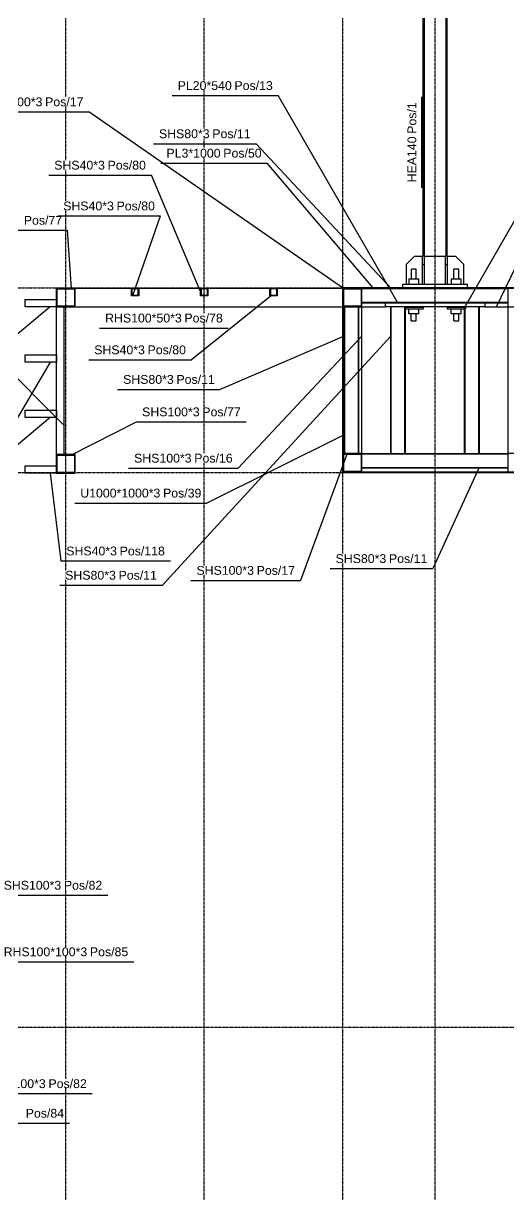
# Model space of a CAD drawing. Header units: millimetres. Extents: x -57554 to 16546, y 2142 to 98430.
# Drawn here: x -44400 to -41771, y 63180 to 69517 of the extents above; entities that cross this region are included whole.
import ezdxf

# ---------------------------------------------------------------- set-up
doc = ezdxf.new("R2010")
doc.units = ezdxf.units.MM
doc.linetypes.add('DXK_LINE_DOT3', pattern=[5.9187, 2.979, -0.9799, 0.9799, -0.9799])
doc.layers.add('S-Z2-A_TEXTUAL_ANNOTATION', color=7, linetype='Continuous')
doc.styles.add('Arial', font='ARIAL.TTF', dxfattribs={"height": 0.2})

msp = doc.modelspace()

# ---------------------------------------------------------------- linework, layer by layer
at = {"color": 1, "linetype": 'DXK_LINE_DOT3'}
for p, q in [((-44169.5, 61587.1), (-44169.5, 74087.1)), ((-43419.5, 61587.1), (-43419.5, 74087.1)), ((-42669.5, 61587.1), (-42669.5, 74087.1)), ((-42169.5, 61587.1), (-42169.5, 74087.1)), ((-52169.5, 68087.1), (-39169.5, 68087.1)), ((-52169.5, 67087.1), (-39169.5, 67087.1)), ((-52169.5, 64087.1), (-39169.5, 64087.1))]:
    msp.add_line(p, q, dxfattribs=at)
at = {"color": 2, "linetype": 'Continuous'}
for p, q in [((-42236, 71587.1), (-42236, 68257.1)), ((-42227.5, 68257.1), (-42227.5, 71587.1)), ((-42111.5, 71587.1), (-42111.5, 68257.1)), ((-42103, 68257.1), (-42103, 71587.1)), ((-42281, 68257.1), (-42326, 68212.1)), ((-42281, 68257.1), (-42236.8, 68257.1)), ((-42226.8, 68257.1), (-42236.8, 68257.1)), ((-42236.8, 68107.1), (-42236.8, 68257.1)), ((-42226.8, 68257.1), (-42112.3, 68257.1)), ((-42226.8, 68107.1), (-42226.8, 68257.1)), ((-42102.3, 68257.1), (-42112.3, 68257.1)), ((-42112.3, 68107.1), (-42112.3, 68257.1)), ((-42102.3, 68257.1), (-42058, 68257.1)), ((-42102.3, 68107.1), (-42102.3, 68257.1)), ((-42013, 68212.1), (-42058, 68257.1)), ((-42326, 68212.1), (-42326, 68107.1)), ((-42271.5, 68187.1), (-42297.5, 68187.1)), ((-42297.5, 68134.1), (-42297.5, 68187.1)), ((-42271.5, 68134.1), (-42271.5, 68187.1)), ((-42236.8, 68212.1), (-42226.8, 68212.1)), ((-42112.3, 68212.1), (-42102.3, 68212.1)), ((-42041.5, 68187.1), (-42067.5, 68187.1)), ((-42067.5, 68134.1), (-42067.5, 68187.1)), ((-42041.5, 68134.1), (-42041.5, 68187.1)), ((-42013, 68107.1), (-42013, 68212.1)), ((-42257.5, 68134.1), (-42311.5, 68134.1)), ((-42311.5, 68134.1), (-42311.5, 68107.1)), ((-42257.5, 68107.1), (-42257.5, 68134.1)), ((-42027.5, 68134.1), (-42081.5, 68134.1)), ((-42081.5, 68134.1), (-42081.5, 68107.1)), ((-42027.5, 68107.1), (-42027.5, 68134.1)), ((-44219.5, 67984.1), (-44219.5, 68084.1)), ((-44119.5, 68084.1), (-44219.5, 68084.1)), ((-44216.5, 67987.1), (-44216.5, 68081.1)), ((-44216.5, 68081.1), (-44122.5, 68081.1)), ((-44122.5, 68081.1), (-44122.5, 67987.1)), ((-44119.5, 67984.1), (-44119.5, 68084.1)), ((-44119.5, 68084.1), (-43814.5, 68084.1)), ((-43814.5, 68044.1), (-43814.5, 68084.1)), ((-43814.5, 68084.1), (-43774.5, 68084.1)), ((-43777.5, 68081.1), (-43811.5, 68081.1)), ((-43811.5, 68081.1), (-43811.5, 68047.1)), ((-43777.5, 68047.1), (-43777.5, 68081.1)), ((-43774.5, 68084.1), (-43439.5, 68084.1)), ((-43774.5, 68084.1), (-43774.5, 68044.1)), ((-43439.5, 68044.1), (-43439.5, 68084.1)), ((-43439.5, 68084.1), (-43399.5, 68084.1)), ((-43402.5, 68081.1), (-43436.5, 68081.1)), ((-43436.5, 68081.1), (-43436.5, 68047.1)), ((-43402.5, 68047.1), (-43402.5, 68081.1)), ((-43399.5, 68084.1), (-43064.5, 68084.1)), ((-43399.5, 68084.1), (-43399.5, 68044.1)), ((-43064.5, 68044.1), (-43064.5, 68084.1)), ((-43064.5, 68084.1), (-43024.5, 68084.1)), ((-43027.5, 68081.1), (-43061.5, 68081.1)), ((-43061.5, 68081.1), (-43061.5, 68047.1)), ((-43027.5, 68047.1), (-43027.5, 68081.1)), ((-43024.5, 68084.1), (-42669.5, 68084.1)), ((-43024.5, 68084.1), (-43024.5, 68044.1)), ((-42669.5, 68085.6), (-42669.5, 68088.6)), ((-42669.5, 68088.6), (-41669.5, 68088.6)), ((-42669.5, 67087.1), (-42669.5, 68087.1)), ((-42669.5, 68087.1), (-42666.5, 68087.1)), ((-42669.5, 68085.6), (-41669.5, 68085.6)), ((-42666.5, 68087.1), (-42666.5, 67090.1)), ((-42666.5, 67984.1), (-42666.5, 68084.1)), ((-42566.5, 68084.1), (-42666.5, 68084.1)), ((-42663.5, 67987.1), (-42663.5, 68081.1)), ((-42663.5, 68081.1), (-42569.5, 68081.1)), ((-42569.5, 68081.1), (-42569.5, 67987.1)), ((-42566.5, 67984.1), (-42566.5, 68084.1)), ((-42566.5, 68081.1), (-42566.5, 68084.1)), ((-42566.5, 68084.1), (-41772.5, 68084.1)), ((-41772.5, 68081.1), (-42566.5, 68081.1)), ((-42344.5, 68087.1), (-42344.5, 68107.1)), ((-42344.5, 68107.1), (-41994.5, 68107.1)), ((-42344.5, 68087.1), (-41994.5, 68087.1)), ((-42297.5, 68084.1), (-42297.5, 68085.6)), ((-42271.5, 68084.1), (-42271.5, 68085.6)), ((-42067.5, 68084.1), (-42067.5, 68085.6)), ((-42041.5, 68084.1), (-42041.5, 68085.6)), ((-41994.5, 68087.1), (-41994.5, 68107.1)), ((-41772.5, 67984.1), (-41772.5, 68084.1)), ((-41672.5, 68084.1), (-41772.5, 68084.1)), ((-41772.5, 68084.1), (-41772.5, 68081.1)), ((-44389.5, 68024.1), (-44219.5, 68024.1)), ((-44389.5, 67984.1), (-44389.5, 68024.1)), ((-43774.5, 68044.1), (-43814.5, 68044.1)), ((-43811.5, 68047.1), (-43777.5, 68047.1)), ((-43399.5, 68044.1), (-43439.5, 68044.1)), ((-43436.5, 68047.1), (-43402.5, 68047.1)), ((-43024.5, 68044.1), (-43064.5, 68044.1)), ((-43061.5, 68047.1), (-43027.5, 68047.1)), ((-42566.5, 68004.1), (-42566.5, 68007.1)), ((-41772.5, 68007.1), (-42566.5, 68007.1)), ((-41772.5, 68004.1), (-42566.5, 68004.1)), ((-41899.5, 68004.1), (-42439.5, 68004.1)), ((-42439.5, 68004.1), (-42439.5, 67984.1)), ((-41899.5, 68004.1), (-41899.5, 67984.1)), ((-41772.5, 68004.1), (-41772.5, 68007.1)), ((-44219.5, 67984.1), (-44389.5, 67984.1)), ((-44219.5, 67984.1), (-44119.5, 67984.1)), ((-44219.5, 67184.1), (-44219.5, 67984.1)), ((-44122.5, 67987.1), (-44216.5, 67987.1)), ((-44179.5, 67184.1), (-44179.5, 67984.1)), ((-44119.5, 67984.1), (-42669.5, 67984.1)), ((-42666.5, 67984.1), (-42566.5, 67984.1)), ((-42569.5, 67987.1), (-42663.5, 67987.1)), ((-42661.5, 67190.1), (-42661.5, 67984.1)), ((-42658.5, 67984.1), (-42661.5, 67984.1)), ((-42658.5, 67190.1), (-42658.5, 67984.1)), ((-42584.5, 67190.1), (-42584.5, 67984.1)), ((-42584.5, 67984.1), (-42581.5, 67984.1)), ((-42581.5, 67190.1), (-42581.5, 67984.1)), ((-42566.5, 67190.1), (-42566.5, 67984.1)), ((-42566.5, 67984.1), (-42439.5, 67984.1)), ((-41899.5, 67984.1), (-42439.5, 67984.1)), ((-42409.5, 67190.1), (-42409.5, 67984.1)), ((-42406.5, 67984.1), (-42409.5, 67984.1)), ((-42406.5, 67190.1), (-42406.5, 67984.1)), ((-42334.5, 67982.1), (-42334.5, 67972.1)), ((-42334.5, 67982.1), (-42332.5, 67982.1)), ((-42334.5, 67972.1), (-42332.5, 67972.1)), ((-42332.5, 67190.1), (-42332.5, 67984.1)), ((-42332.5, 67984.1), (-42329.5, 67984.1)), ((-42329.5, 67190.1), (-42329.5, 67984.1)), ((-42329.5, 67982.1), (-42234.5, 67982.1)), ((-42329.5, 67972.1), (-42234.5, 67972.1)), ((-42311.5, 67945.1), (-42311.5, 67972.1)), ((-42257.5, 67945.1), (-42311.5, 67945.1)), ((-42298, 67982.1), (-42298, 67984.1)), ((-42298, 67907.1), (-42298, 67945.1)), ((-42271, 67982.1), (-42271, 67984.1)), ((-42271, 67907.1), (-42271, 67945.1)), ((-42257.5, 67945.1), (-42257.5, 67972.1)), ((-42234.5, 67982.1), (-42234.5, 67972.1)), ((-42104.5, 67982.1), (-42104.5, 67972.1)), ((-42104.5, 67982.1), (-42009.5, 67982.1)), ((-42104.5, 67972.1), (-42009.5, 67972.1)), ((-42081.5, 67945.1), (-42081.5, 67972.1)), ((-42027.5, 67945.1), (-42081.5, 67945.1)), ((-42068, 67982.1), (-42068, 67984.1)), ((-42068, 67907.1), (-42068, 67945.1)), ((-42041, 67982.1), (-42041, 67984.1)), ((-42041, 67907.1), (-42041, 67945.1)), ((-42027.5, 67945.1), (-42027.5, 67972.1)), ((-42009.5, 67190.1), (-42009.5, 67984.1)), ((-42006.5, 67984.1), (-42009.5, 67984.1)), ((-42006.5, 67190.1), (-42006.5, 67984.1)), ((-42006.5, 67982.1), (-42004.5, 67982.1)), ((-42006.5, 67972.1), (-42004.5, 67972.1)), ((-42004.5, 67982.1), (-42004.5, 67972.1)), ((-41932.5, 67190.1), (-41932.5, 67984.1)), ((-41932.5, 67984.1), (-41929.5, 67984.1)), ((-41929.5, 67190.1), (-41929.5, 67984.1)), ((-41899.5, 67984.1), (-41772.5, 67984.1)), ((-41772.5, 67190.1), (-41772.5, 67984.1)), ((-41772.5, 67984.1), (-41672.5, 67984.1)), ((-42298, 67907.1), (-42271, 67907.1)), ((-42068, 67907.1), (-42041, 67907.1)), ((-44389.5, 67724.1), (-44219.5, 67724.1)), ((-44389.5, 67684.1), (-44389.5, 67724.1)), ((-44219.5, 67684.1), (-44389.5, 67684.1)), ((-44219.5, 67724.1), (-44219.5, 67684.1)), ((-44389.5, 67424.1), (-44219.5, 67424.1)), ((-44389.5, 67384.1), (-44389.5, 67424.1)), ((-44219.5, 67424.1), (-44219.5, 67384.1)), ((-44219.5, 67384.1), (-44389.5, 67384.1)), ((-44219.5, 67084.1), (-44219.5, 67184.1)), ((-44119.5, 67184.1), (-44219.5, 67184.1)), ((-44216.5, 67087.1), (-44216.5, 67181.1)), ((-44216.5, 67181.1), (-44122.5, 67181.1)), ((-44122.5, 67181.1), (-44122.5, 67087.1)), ((-44119.5, 67084.1), (-44119.5, 67184.1)), ((-42666.5, 67090.1), (-42666.5, 67190.1)), ((-42566.5, 67190.1), (-42666.5, 67190.1)), ((-42663.5, 67093.1), (-42663.5, 67187.1)), ((-42663.5, 67187.1), (-42569.5, 67187.1)), ((-42661.5, 67190.1), (-42658.5, 67190.1)), ((-42584.5, 67190.1), (-42581.5, 67190.1)), ((-42569.5, 67187.1), (-42569.5, 67093.1)), ((-42566.5, 67090.1), (-42566.5, 67190.1)), ((-42566.5, 67187.1), (-42566.5, 67190.1)), ((-42566.5, 67190.1), (-41772.5, 67190.1)), ((-41772.5, 67187.1), (-42566.5, 67187.1)), ((-42409.5, 67190.1), (-42406.5, 67190.1)), ((-42332.5, 67190.1), (-42329.5, 67190.1)), ((-42009.5, 67190.1), (-42006.5, 67190.1)), ((-41932.5, 67190.1), (-41929.5, 67190.1)), ((-41772.5, 67090.1), (-41772.5, 67190.1)), ((-41672.5, 67190.1), (-41772.5, 67190.1)), ((-41772.5, 67190.1), (-41772.5, 67187.1)), ((-44389.5, 67124.1), (-44219.5, 67124.1)), ((-44389.5, 67084.1), (-44389.5, 67124.1)), ((-42566.5, 67110.1), (-42566.5, 67113.1)), ((-41772.5, 67113.1), (-42566.5, 67113.1)), ((-41772.5, 67110.1), (-42566.5, 67110.1)), ((-41772.5, 67110.1), (-41772.5, 67113.1)), ((-44219.5, 67084.1), (-44389.5, 67084.1)), ((-44219.5, 67084.1), (-44119.5, 67084.1)), ((-44122.5, 67087.1), (-44216.5, 67087.1)), ((-42669.5, 67087.1), (-41669.5, 67087.1)), ((-42666.5, 67090.1), (-41672.5, 67090.1)), ((-42666.5, 67090.1), (-42566.5, 67090.1)), ((-42569.5, 67093.1), (-42663.5, 67093.1)), ((-41772.5, 67090.1), (-41672.5, 67090.1))]:
    msp.add_line(p, q, dxfattribs=at)
at = {"layer": 'S-Z2-A_TEXTUAL_ANNOTATION'}
for p, q in [((-42009, 67982.8), (-41359, 69108.6)), ((-41836.3, 67984.5), (-41398.7, 68891.6)), ((-44253.8, 67984.5), (-44686.8, 67624.5)), ((-44180, 67344.3), (-44675, 67839.3)), ((-44253.8, 67684.5), (-44554.7, 67175.2)), ((-44253.8, 67384.5), (-44686.8, 67024.5))]:
    msp.add_line(p, q, dxfattribs=at)

# ---------------------------------------------------------------- wipeouts: each hides what was drawn before it
for points in [[(-44296.7, 69069), (-44296.7, 69119), (-44607.9, 69119), (-44607.9, 69069)], [(-42271, 68905.2), (-42321, 68905.2), (-42321, 68657.1), (-42271, 68657.1)], [(-43542, 67899.1), (-43542, 67949.1), (-43956.9, 67949.1), (-43956.9, 67899.1)], [(-43741.7, 67727.1), (-43741.7, 67777.1), (-44015.8, 67777.1), (-44015.8, 67727.1)], [(-44278.8, 63756.6), (-44278.8, 63806.6), (-44590, 63806.6), (-44590, 63756.6)]]:
    msp.add_wipeout(points).dxf.layer = 'S-Z2-A_TEXTUAL_ANNOTATION'

# ---------------------------------------------------------------- next in the draw order: wipeouts: each hides what was drawn before it
for points in [[(-43271, 69156.9), (-43271, 69206.9), (-43563.7, 69206.9), (-43563.7, 69156.9)], [(-44074.2, 69069), (-44074.2, 69119), (-44281.7, 69119), (-44281.7, 69069)], [(-42271, 69090.7), (-42321, 69090.7), (-42321, 68920.2), (-42271, 68920.2)], [(-43331.6, 68791.3), (-43331.6, 68841.3), (-43624.4, 68841.3), (-43624.4, 68791.3)], [(-44189.8, 68428.1), (-44189.8, 68478.1), (-44397.2, 68478.1), (-44397.2, 68428.1)], [(-43319.5, 67899.1), (-43319.5, 67949.1), (-43527, 67949.1), (-43527, 67899.1)], [(-43445.1, 67391.4), (-43445.1, 67441.4), (-43756.3, 67441.4), (-43756.3, 67391.4)], [(-43893, 66638.8), (-43893, 66688.8), (-44167.1, 66688.8), (-44167.1, 66638.8)], [(-43898.9, 66507.5), (-43898.9, 66557.5), (-44173, 66557.5), (-44173, 66507.5)], [(-44195.1, 64830.1), (-44195.1, 64880.1), (-44506.3, 64880.1), (-44506.3, 64830.1)], [(-44054.3, 64470.1), (-44054.3, 64520.1), (-44506.3, 64520.1), (-44506.3, 64470.1)], [(-44056.4, 63756.6), (-44056.4, 63806.6), (-44263.8, 63806.6), (-44263.8, 63756.6)], [(-44179.4, 63596.6), (-44179.4, 63646.6), (-44386.9, 63646.6), (-44386.9, 63596.6)]]:
    msp.add_wipeout(points).dxf.layer = 'S-Z2-A_TEXTUAL_ANNOTATION'

# ---------------------------------------------------------------- next in the draw order: linework, layer by layer
for p, q in [((-42241, 68627.1), (-42241, 69120.7)), ((-44637.9, 69039), (-44044.2, 69039)), ((-44753.4, 68398.1), (-44159.8, 68398.1)), ((-44139.8, 68083.6), (-44159.8, 68398.1)), ((-43986.9, 67869.1), (-43289.5, 67869.1)), ((-44139.8, 67183.6), (-43786.3, 67361.4)), ((-44253.8, 67084.5), (-44197.1, 66608.8)), ((-44620, 63726.6), (-44026.4, 63726.6)), ((-44846.8, 63566.6), (-44149.4, 63566.6))]:
    msp.add_line(p, q, dxfattribs=at)

# ---------------------------------------------------------------- next in the draw order: texts
at = {"layer": 'S-Z2-A_TEXTUAL_ANNOTATION', "style": 'Arial'}
for s, height, p in [('SHS100*3', 47.75, (-44607.9, 69069)), ('Pos/17', 47.75, (-44281.7, 69069)), ('Pos/77', 47.75, (-44397.2, 68428.1)), ('RHS100*50*3', 47.754, (-43956.9, 67899.1)), ('Pos/78', 47.75, (-43527, 67899.1)), ('SHS100*3', 47.75, (-44590, 63756.6)), ('Pos/82', 47.75, (-44263.8, 63756.6)), ('Pos/84', 47.75, (-44386.9, 63596.6))]:
    msp.add_text(s, height=height, dxfattribs=at).set_placement(p)
for s, p in [('Pos/1', (-42271, 68920.2)), ('HEA140', (-42271, 68657.1))]:
    msp.add_text(s, height=47.75, rotation=90.00021, dxfattribs=at).set_placement(p)

# ---------------------------------------------------------------- next in the draw order: wipeouts: each hides what was drawn before it
for points in [[(-43048.5, 69156.9), (-43048.5, 69206.9), (-43256, 69206.9), (-43256, 69156.9)], [(-43109.2, 68791.3), (-43109.2, 68841.3), (-43316.6, 68841.3), (-43316.6, 68791.3)], [(-43222.6, 67391.4), (-43222.6, 67441.4), (-43430.1, 67441.4), (-43430.1, 67391.4)], [(-43676.5, 66507.5), (-43676.5, 66557.5), (-43883.9, 66557.5), (-43883.9, 66507.5)], [(-43972.6, 64830.1), (-43972.6, 64880.1), (-44180.1, 64880.1), (-44180.1, 64830.1)], [(-43831.8, 64470.1), (-43831.8, 64520.1), (-44039.3, 64520.1), (-44039.3, 64470.1)]]:
    msp.add_wipeout(points).dxf.layer = 'S-Z2-A_TEXTUAL_ANNOTATION'

# ---------------------------------------------------------------- next in the draw order: linework, layer by layer
at = {"layer": 'S-Z2-A_TEXTUAL_ANNOTATION'}
for p, q in [((-43593.7, 69126.9), (-43018.5, 69126.9)), ((-42368.5, 68001.1), (-43018.5, 69126.9)), ((-42664.8, 68082.3), (-44044.2, 69039)), ((-43654.4, 68761.3), (-43079.2, 68761.3)), ((-42506.8, 68087.7), (-43079.2, 68761.3)), ((-42409, 67825), (-43646.5, 66477.5)), ((-43786.3, 67361.4), (-43192.6, 67361.4)), ((-44203, 66477.5), (-43646.5, 66477.5)), ((-44536.3, 64800.1), (-43942.6, 64800.1)), ((-44536.3, 64440.1), (-43801.8, 64440.1))]:
    msp.add_line(p, q, dxfattribs=at)

# ---------------------------------------------------------------- next in the draw order: texts
at = {"layer": 'S-Z2-A_TEXTUAL_ANNOTATION', "style": 'Arial'}
for s, height, p in [('PL20*540', 47.75, (-43563.7, 69156.9)), ('Pos/13', 47.75, (-43256, 69156.9)), ('PL3*1000', 47.75, (-43624.4, 68791.3)), ('Pos/50', 47.75, (-43316.6, 68791.3)), ('SHS100*3', 47.75, (-43756.3, 67391.4)), ('Pos/77', 47.75, (-43430.1, 67391.4)), ('SHS80*3', 47.75, (-44173, 66507.5)), ('Pos/11', 47.75, (-43883.9, 66507.5)), ('SHS100*3', 47.75, (-44506.3, 64830.1)), ('Pos/82', 47.75, (-44180.1, 64830.1)), ('RHS100*100*3', 47.754, (-44506.3, 64470.1)), ('Pos/85', 47.75, (-44039.3, 64470.1))]:
    msp.add_text(s, height=height, dxfattribs=at).set_placement(p)

# ---------------------------------------------------------------- next in the draw order: wipeouts: each hides what was drawn before it
for points in [[(-43391.1, 68896.3), (-43391.1, 68946.3), (-43665.2, 68946.3), (-43665.2, 68896.3)], [(-43958.4, 68726.3), (-43958.4, 68776.3), (-44232.5, 68776.3), (-44232.5, 68726.3)], [(-43909.7, 68505.6), (-43909.7, 68555.6), (-44183.8, 68555.6), (-44183.8, 68505.6)], [(-43519.2, 67727.1), (-43519.2, 67777.1), (-43726.7, 67777.1), (-43726.7, 67727.1)], [(-43585.2, 67567.1), (-43585.2, 67617.1), (-43859.4, 67617.1), (-43859.4, 67567.1)], [(-43488.6, 67141.1), (-43488.6, 67191.1), (-43799.8, 67191.1), (-43799.8, 67141.1)], [(-43658.1, 66952.1), (-43658.1, 67002.1), (-44091.6, 67002.1), (-44091.6, 66952.1)], [(-43633.4, 66638.8), (-43633.4, 66688.8), (-43878, 66688.8), (-43878, 66638.8)], [(-43150.8, 66533.8), (-43150.8, 66583.8), (-43462, 66583.8), (-43462, 66533.8)]]:
    msp.add_wipeout(points).dxf.layer = 'S-Z2-A_TEXTUAL_ANNOTATION'

# ---------------------------------------------------------------- next in the draw order: linework, layer by layer
at = {"layer": 'S-Z2-A_TEXTUAL_ANNOTATION'}
for p, q in [((-43056.2, 68044.5), (-43489.2, 67697.1)), ((-44045.8, 67697.1), (-43489.2, 67697.1)), ((-44197.1, 66608.8), (-43603.4, 66608.8))]:
    msp.add_line(p, q, dxfattribs=at)

# ---------------------------------------------------------------- next in the draw order: texts
at = {"layer": 'S-Z2-A_TEXTUAL_ANNOTATION', "style": 'Arial'}
for s, p in [('SHS40*3', (-44015.8, 67727.1)), ('Pos/80', (-43726.7, 67727.1)), ('SHS40*3', (-44167.1, 66638.8)), ('Pos/118', (-43878, 66638.8))]:
    msp.add_text(s, height=47.75, dxfattribs=at).set_placement(p)

# ---------------------------------------------------------------- next in the draw order: wipeouts: each hides what was drawn before it
for points in [[(-43168.6, 68896.3), (-43168.6, 68946.3), (-43376.1, 68946.3), (-43376.1, 68896.3)], [(-43735.9, 68726.3), (-43735.9, 68776.3), (-43943.4, 68776.3), (-43943.4, 68726.3)], [(-43362.8, 67567.1), (-43362.8, 67617.1), (-43570.2, 67617.1), (-43570.2, 67567.1)], [(-43266.2, 67141.1), (-43266.2, 67191.1), (-43473.6, 67191.1), (-43473.6, 67141.1)], [(-43435.6, 66952.1), (-43435.6, 67002.1), (-43643.1, 67002.1), (-43643.1, 66952.1)], [(-42928.3, 66533.8), (-42928.3, 66583.8), (-43135.8, 66583.8), (-43135.8, 66533.8)]]:
    msp.add_wipeout(points).dxf.layer = 'S-Z2-A_TEXTUAL_ANNOTATION'

# ---------------------------------------------------------------- next in the draw order: linework, layer by layer
at = {"layer": 'S-Z2-A_TEXTUAL_ANNOTATION'}
for p, q in [((-43695.2, 68866.3), (-43138.6, 68866.3)), ((-42407.4, 68083.6), (-43138.6, 68866.3)), ((-44262.5, 68696.3), (-43705.9, 68696.3)), ((-43431.2, 68044.5), (-43705.9, 68696.3)), ((-42661, 67825), (-43332.8, 67537.1)), ((-42567, 67825), (-43236.2, 67111.1)), ((-43889.4, 67537.1), (-43332.8, 67537.1)), ((-42669, 67287.3), (-43405.6, 66922.1)), ((-42646.2, 67189.6), (-42898.3, 66503.8)), ((-43829.8, 67111.1), (-43236.2, 67111.1)), ((-44121.6, 66922.1), (-43405.6, 66922.1)), ((-43492, 66503.8), (-42898.3, 66503.8))]:
    msp.add_line(p, q, dxfattribs=at)

# ---------------------------------------------------------------- next in the draw order: texts
at = {"layer": 'S-Z2-A_TEXTUAL_ANNOTATION', "style": 'Arial'}
for s, height, p in [('SHS80*3', 47.75, (-43665.2, 68896.3)), ('Pos/11', 47.75, (-43376.1, 68896.3)), ('SHS40*3', 47.75, (-44232.5, 68726.3)), ('Pos/80', 47.75, (-43943.4, 68726.3)), ('SHS80*3', 47.75, (-43859.4, 67567.1)), ('Pos/11', 47.75, (-43570.2, 67567.1)), ('SHS100*3', 47.75, (-43799.8, 67141.1)), ('Pos/16', 47.75, (-43473.6, 67141.1)), ('U1000*1000*3', 47.754, (-44091.6, 66952.1)), ('Pos/39', 47.75, (-43643.1, 66952.1)), ('SHS100*3', 47.75, (-43462, 66533.8)), ('Pos/17', 47.75, (-43135.8, 66533.8))]:
    msp.add_text(s, height=height, dxfattribs=at).set_placement(p)

# ---------------------------------------------------------------- next in the draw order: wipeouts: each hides what was drawn before it
for points in [[(-43687.2, 68505.6), (-43687.2, 68555.6), (-43894.7, 68555.6), (-43894.7, 68505.6)], [(-42434.1, 66597.5), (-42434.1, 66647.5), (-42708.2, 66647.5), (-42708.2, 66597.5)]]:
    msp.add_wipeout(points).dxf.layer = 'S-Z2-A_TEXTUAL_ANNOTATION'

# ---------------------------------------------------------------- next in the draw order: linework, layer by layer
at = {"layer": 'S-Z2-A_TEXTUAL_ANNOTATION'}
for p in [(-44213.8, 68475.6), (-43806.2, 68044.5)]:
    msp.add_line(p, (-43657.2, 68475.6), dxfattribs=at)

# ---------------------------------------------------------------- next in the draw order: texts
at = {"layer": 'S-Z2-A_TEXTUAL_ANNOTATION', "style": 'Arial'}
for s, p in [('SHS40*3', (-44183.8, 68505.6)), ('Pos/80', (-43894.7, 68505.6))]:
    msp.add_text(s, height=47.75, dxfattribs=at).set_placement(p)

# ---------------------------------------------------------------- next in the draw order: wipeouts: each hides what was drawn before it
msp.add_wipeout([(-42211.6, 66597.5), (-42211.6, 66647.5), (-42419.1, 66647.5), (-42419.1, 66597.5)]).dxf.layer = 'S-Z2-A_TEXTUAL_ANNOTATION'

# ---------------------------------------------------------------- next in the draw order: linework, layer by layer
at = {"layer": 'S-Z2-A_TEXTUAL_ANNOTATION'}
for p in [(-41931.6, 67110.5), (-42738.2, 66567.5)]:
    msp.add_line(p, (-42181.6, 66567.5), dxfattribs=at)

# ---------------------------------------------------------------- next in the draw order: texts
at = {"layer": 'S-Z2-A_TEXTUAL_ANNOTATION', "style": 'Arial'}
for s, p in [('SHS80*3', (-42708.2, 66597.5)), ('Pos/11', (-42419.1, 66597.5))]:
    msp.add_text(s, height=47.75, dxfattribs=at).set_placement(p)

doc.saveas('drawing.dxf')
